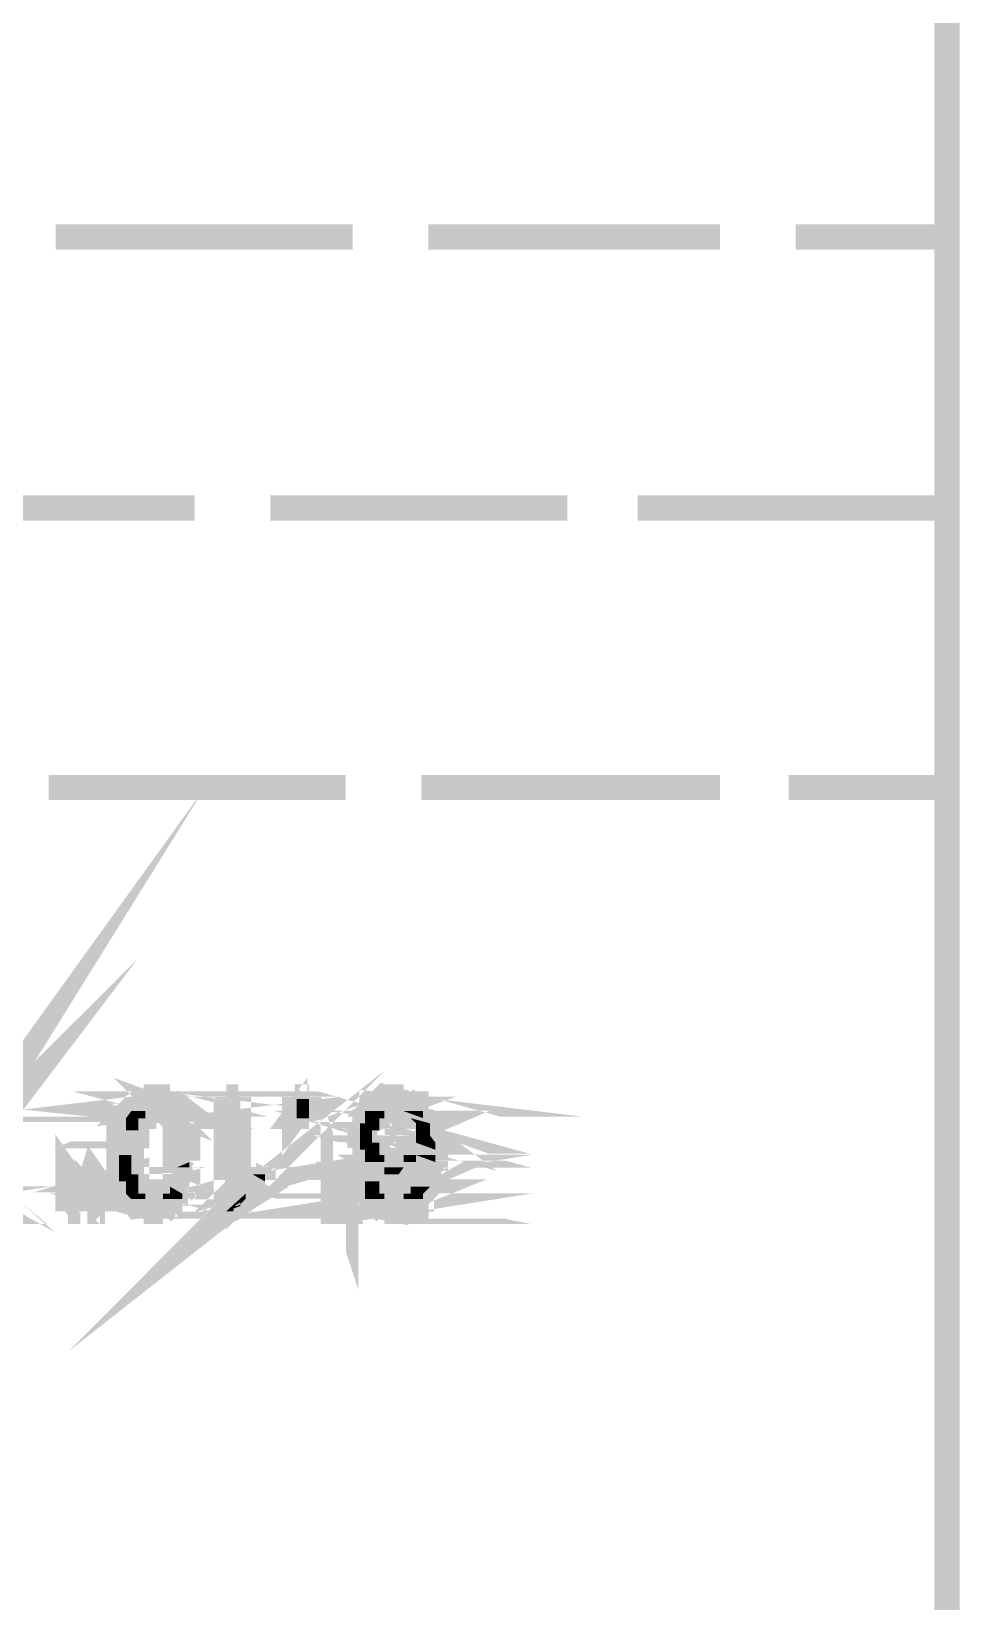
# Model space of a CAD drawing. Header units: inches. Extents: x -524 to 1067, y -71 to 1110.
# Drawn here: x 919.3 to 953.3, y 299.6 to 357.1 of the extents above; entities that cross this region are included whole.
import ezdxf

# ---------------------------------------------------------------- set-up
doc = ezdxf.new("R2010")
doc.units = ezdxf.units.IN
doc.header["$MEASUREMENT"] = 0
doc.layers.add('H', color=7, linetype='Continuous')
doc.layers.add('P', color=7, linetype='Continuous')

msp = doc.modelspace()

# ---------------------------------------------------------------- hatches: boundary and pattern name
at = {"layer": 'H', "linetype": 'Continuous'}
for points in [[(923.262, 317.846), (923.521, 318.035), (924.423, 318.035), (924.423, 317.846), (923.262, 317.846)], [(926.996, 314.82), (926.482, 313.918), (926.482, 318.035), (926.996, 318.035), (926.996, 314.82)], [(929.058, 317.327), (929.058, 318.035), (929.507, 318.035), (929.507, 317.327), (929.058, 317.327)], [(932.084, 317.846), (932.274, 318.035), (932.982, 318.035), (933.241, 317.846), (932.084, 317.846)], [(922.813, 317.327), (923.003, 317.586), (923.521, 317.586), (923.521, 317.327), (923.262, 317.327), (922.813, 317.137), (922.813, 317.327)], [(923.003, 317.586), (924.678, 317.846), (924.872, 317.586), (923.003, 317.586)], [(923.003, 317.586), (923.262, 317.846), (924.678, 317.846), (923.003, 317.586)], [(925.131, 317.137), (924.423, 317.327), (924.164, 317.586), (924.872, 317.586), (924.872, 317.327), (925.131, 317.137)], [(931.566, 317.327), (932.274, 317.586), (932.274, 317.327), (931.566, 317.327)], [(931.566, 317.327), (931.566, 317.586), (932.274, 317.586), (931.566, 317.327)], [(931.825, 317.586), (931.825, 317.846), (933.434, 317.846), (933.434, 317.586), (931.825, 317.586)], [(933.949, 317.137), (933.241, 317.327), (932.982, 317.586), (933.694, 317.327), (933.949, 317.327), (933.949, 317.137)], [(933.694, 317.327), (932.982, 317.586), (933.694, 317.586), (933.694, 317.327)], [(922.554, 315.977), (922.554, 316.878), (923.262, 316.878), (923.262, 316.685), (923.003, 316.685), (923.003, 315.977), (922.554, 315.977)], [(922.813, 317.137), (923.262, 317.327), (923.262, 317.137), (922.813, 317.137)], [(922.813, 316.878), (922.813, 317.137), (923.262, 317.137), (923.262, 316.878), (922.813, 316.878)], [(924.678, 315.528), (924.678, 317.137), (924.423, 317.137), (924.423, 317.327), (925.131, 317.137), (925.131, 315.718), (924.678, 315.528)], [(931.825, 316.685), (931.376, 316.878), (931.376, 317.137), (932.084, 317.137), (932.084, 316.878), (931.825, 316.878), (931.825, 316.685)], [(931.376, 316.685), (931.376, 316.878), (931.825, 316.685), (931.376, 316.685)], [(931.566, 317.137), (931.566, 317.327), (932.084, 317.327), (932.084, 317.137), (931.566, 317.137)], [(933.434, 317.137), (933.241, 317.327), (933.949, 317.137), (933.434, 317.137)], [(933.949, 316.685), (933.434, 316.878), (933.949, 317.137), (933.949, 316.685)], [(933.434, 316.878), (933.434, 317.137), (933.949, 317.137), (933.434, 316.878)], [(934.143, 316.17), (933.434, 316.429), (933.434, 316.878), (933.949, 316.685), (934.143, 316.429), (934.143, 316.17)], [(931.376, 316.17), (931.376, 316.685), (931.825, 316.685), (931.825, 316.429), (932.084, 316.429), (932.084, 315.977), (931.566, 315.977), (931.566, 316.17), (931.376, 316.17)], [(933.241, 315.977), (933.241, 316.17), (933.434, 316.17), (933.434, 316.429), (934.143, 316.17), (934.143, 315.977), (933.241, 315.977)], [(923.003, 315.528), (922.554, 315.718), (922.554, 315.977), (923.003, 315.718), (923.003, 315.528)], [(923.003, 315.718), (922.554, 315.977), (923.003, 315.977), (923.003, 315.718)], [(922.554, 315.528), (922.554, 315.718), (923.003, 315.528), (922.554, 315.528)], [(924.678, 315.528), (925.131, 315.718), (925.131, 315.528), (924.678, 315.528)], [(931.566, 315.718), (931.566, 315.977), (932.274, 315.977), (932.274, 315.718), (931.566, 315.718)], [(931.825, 315.528), (931.825, 315.718), (933.434, 315.718), (933.241, 315.528), (931.825, 315.528)], [(932.982, 315.718), (932.982, 315.977), (933.434, 315.718), (932.982, 315.718)], [(933.434, 315.718), (932.982, 315.977), (933.434, 315.977), (933.434, 315.718)], [(933.434, 314.82), (933.434, 315.977), (934.143, 315.718), (933.949, 315.528), (933.949, 314.82), (933.434, 314.82)], [(934.143, 315.718), (933.434, 315.977), (934.143, 315.977), (934.143, 315.718)], [(920.686, 313.918), (920.686, 315.269), (920.945, 315.269), (921.204, 314.561), (921.204, 313.918), (920.686, 313.918)], [(921.394, 313.918), (921.394, 314.561), (921.653, 315.269), (921.846, 315.269), (922.105, 314.561), (922.105, 313.918), (921.394, 313.918)], [(922.554, 315.01), (922.554, 315.528), (923.003, 315.528), (923.003, 315.269), (923.262, 315.269), (923.262, 314.82), (922.813, 314.82), (922.813, 315.01), (922.554, 315.01)], [(924.872, 314.561), (924.423, 314.82), (924.678, 314.82), (924.678, 315.528), (925.131, 315.528), (925.131, 314.82), (924.872, 314.561)], [(926.996, 314.82), (927.19, 315.01), (927.449, 315.01), (927.449, 315.269), (927.898, 315.01), (926.996, 314.82)], [(927.898, 315.01), (927.449, 315.269), (927.639, 315.269), (927.898, 315.01)], [(927.898, 315.01), (927.639, 315.269), (927.898, 315.269), (927.898, 315.01)], [(930.474, 313.918), (930.474, 315.269), (930.923, 315.269), (930.923, 313.918), (930.474, 313.918)], [(932.274, 315.269), (932.274, 315.528), (932.982, 315.528), (932.792, 315.269), (932.274, 315.269)], [(922.813, 314.561), (922.813, 314.82), (923.262, 314.82), (923.262, 314.561), (922.813, 314.561)], [(923.003, 314.367), (922.813, 314.561), (923.521, 314.561), (923.521, 314.367), (923.003, 314.367)], [(924.164, 314.367), (924.164, 314.561), (924.423, 314.561), (924.423, 314.82), (924.872, 314.561), (924.872, 314.367), (924.164, 314.367)], [(927.449, 314.561), (926.482, 313.918), (926.996, 314.82), (927.449, 314.82), (927.449, 314.561)], [(926.482, 313.918), (927.19, 314.561), (927.19, 314.367), (926.482, 313.918)], [(926.482, 313.918), (927.19, 314.561), (927.449, 314.561), (926.482, 313.918)], [(926.996, 314.82), (927.898, 315.01), (927.898, 314.82), (926.996, 314.82)], [(931.566, 314.561), (931.566, 315.01), (932.084, 314.82), (932.084, 314.561), (931.566, 314.561)], [(932.084, 314.82), (931.566, 315.01), (932.084, 315.01), (932.084, 314.82)], [(931.566, 314.367), (932.274, 314.561), (932.274, 314.367), (931.566, 314.367)], [(931.566, 314.367), (931.566, 314.561), (932.274, 314.561), (931.566, 314.367)], [(932.982, 314.367), (932.982, 314.561), (933.694, 314.561), (933.694, 314.367), (932.982, 314.367)], [(933.241, 314.561), (933.241, 314.82), (933.694, 314.561), (933.241, 314.561)], [(933.694, 314.561), (933.241, 314.82), (933.949, 314.82), (933.694, 314.561)], [(923.262, 314.112), (923.003, 314.367), (924.678, 314.367), (923.262, 314.112)], [(923.521, 313.918), (923.521, 314.112), (923.262, 314.112), (924.678, 314.367), (924.678, 314.112), (924.423, 314.112), (924.164, 313.918), (923.521, 313.918)], [(926.482, 313.918), (926.996, 314.174), (926.996, 314.367), (927.19, 314.367), (926.996, 314.174), (926.996, 314.112), (926.482, 313.918)], [(926.482, 313.918), (926.741, 314.112), (926.741, 313.918), (926.482, 313.918)], [(926.482, 313.918), (926.741, 314.112), (926.996, 314.112), (926.482, 313.918)], [(931.825, 314.112), (931.825, 314.367), (933.434, 314.367), (933.434, 314.112), (933.241, 314.112), (932.982, 313.918), (932.274, 313.918), (932.084, 314.112), (931.825, 314.112)]]:
    msp.add_hatch(color=256, dxfattribs=at).paths.add_polyline_path(points)

# ---------------------------------------------------------------- linework, layer by layer
at = {"layer": 'P', "const_width": 0.927}
for points in [[(952.877, 604.073), (952.877, -14.739)], [(920.237, 349.585), (931.117, 349.585)], [(933.883, 349.585), (944.57, 349.585)], [(947.34, 349.585), (952.877, 349.585)], [(913.992, 339.668), (925.321, 339.668)], [(928.091, 339.668), (938.971, 339.668)], [(941.544, 339.668), (952.877, 339.668)], [(916.952, 316.236), (918.112, 318.101), (916.952, 316.491)], [(919.978, 329.434), (930.858, 329.434)], [(933.628, 329.434), (944.57, 329.434)], [(947.081, 329.434), (952.877, 329.434)], [(917.211, 315.977), (918.821, 318.101), (916.952, 316.236), (917.211, 315.977)], [(927.19, 314.626), (926.482, 313.918), (927.383, 314.626), (927.19, 314.626)], [(923.456, 318.101), (924.423, 317.846), (923.197, 317.846)], [(923.197, 317.846), (923.456, 318.101)], [(924.164, 318.101), (923.456, 318.101), (923.711, 318.101)], [(924.164, 318.101), (923.456, 318.101)], [(923.456, 318.101), (924.423, 318.101)], [(923.456, 318.101), (924.423, 318.101)], [(924.423, 318.101), (923.456, 318.101), (923.456, 318.101), (924.423, 318.101)], [(923.456, 318.101), (924.423, 317.846), (924.423, 318.101)], [(923.905, 318.101), (923.905, 318.101), (923.905, 318.101), (923.711, 318.101)], [(923.711, 318.101), (923.905, 318.101)], [(923.711, 318.101), (924.164, 318.101)], [(924.164, 318.101), (923.711, 318.101), (923.711, 318.101), (924.164, 318.101)], [(923.711, 318.101), (924.164, 318.101)], [(923.711, 318.101), (924.164, 318.101)], [(923.905, 318.101), (924.164, 318.101), (923.905, 318.101)], [(924.164, 318.101), (924.164, 318.101)], [(924.423, 318.101), (924.164, 318.101)], [(926.93, 318.101), (926.482, 318.101)], [(926.482, 318.101), (926.93, 314.82)], [(926.482, 318.101), (926.93, 314.82), (926.482, 313.918)], [(926.482, 313.918), (926.482, 318.101)], [(926.93, 314.82), (926.93, 318.101)], [(929.507, 318.101), (928.993, 317.393), (929.507, 317.393)], [(929.507, 318.101), (928.993, 317.393), (928.993, 318.101)], [(928.993, 318.101), (929.507, 318.101)], [(929.507, 318.101), (929.507, 317.393), (929.507, 318.101), (929.507, 318.101), (929.507, 317.393)], [(932.274, 318.101), (933.175, 317.846), (932.018, 317.846), (932.274, 318.101)], [(932.982, 318.101), (932.274, 318.101)], [(932.274, 318.101), (932.533, 318.101)], [(932.982, 318.101), (932.274, 318.101)], [(932.274, 318.101), (932.982, 318.101)], [(932.274, 318.101), (932.982, 318.101)], [(932.982, 318.101), (932.274, 318.101), (932.274, 318.101), (932.982, 318.101)], [(932.274, 318.101), (933.175, 317.846)], [(932.726, 318.101), (932.726, 318.101), (932.726, 318.101), (932.533, 318.101)], [(932.533, 318.101), (932.726, 318.101)], [(932.533, 318.101), (932.982, 318.101), (932.533, 318.101), (932.533, 318.101), (932.982, 318.101), (932.533, 318.101)], [(932.982, 318.101), (932.982, 318.101), (932.533, 318.101)], [(932.726, 318.101), (932.982, 318.101), (932.726, 318.101)], [(932.982, 318.101), (932.982, 318.101)], [(933.175, 317.846), (932.982, 318.101)], [(914.441, 317.652), (912.576, 317.846), (914.185, 317.846)], [(918.627, 313.918), (916.503, 315.783), (916.952, 315.528)], [(924.613, 317.846), (924.872, 317.652), (923.003, 317.652), (924.613, 317.846)], [(924.613, 317.846), (923.003, 317.652), (923.197, 317.846)], [(924.164, 317.652), (924.872, 317.393), (924.423, 317.393), (924.164, 317.652)], [(922.748, 317.137), (923.197, 317.393), (923.197, 317.137)], [(923.456, 317.652), (922.748, 317.393)], [(922.748, 317.393), (923.003, 317.652)], [(923.456, 317.652), (922.748, 317.393)], [(922.748, 317.393), (923.456, 317.393), (923.456, 317.652)], [(923.711, 317.652), (923.003, 317.652)], [(923.003, 317.652), (923.711, 317.652)], [(923.456, 317.652), (923.003, 317.652), (923.456, 317.652), (923.456, 317.652), (923.003, 317.652)], [(924.872, 317.652), (923.905, 317.652), (923.003, 317.652), (924.872, 317.652)], [(923.905, 317.652), (923.003, 317.652)], [(923.003, 317.652), (923.711, 317.652)], [(923.003, 317.652), (923.711, 317.652)], [(923.711, 317.652), (923.003, 317.652), (923.003, 317.652), (923.711, 317.652)], [(923.003, 317.652), (923.711, 317.652)], [(924.872, 317.652), (923.003, 317.652), (923.003, 317.652), (924.872, 317.652)], [(923.197, 317.846), (924.613, 317.846)], [(924.613, 317.846), (923.197, 317.846)], [(923.197, 317.846), (924.613, 317.846)], [(923.197, 317.846), (924.613, 317.846)], [(924.613, 317.846), (923.197, 317.846)], [(923.197, 317.846), (924.613, 317.846)], [(924.613, 317.846), (924.613, 317.846), (923.197, 317.846)], [(924.423, 317.846), (923.197, 317.846), (924.423, 317.846), (924.423, 317.846), (923.197, 317.846), (924.423, 317.846)], [(923.197, 317.846), (923.197, 317.846), (924.423, 317.846)], [(923.197, 317.846), (924.613, 317.846)], [(923.711, 317.652), (923.905, 317.652)], [(923.711, 317.652), (923.711, 317.652)], [(923.905, 317.652), (924.872, 317.652), (923.905, 317.652)], [(924.872, 317.652), (923.905, 317.652), (923.905, 317.652), (924.872, 317.652), (923.905, 317.652), (924.872, 317.652), (923.905, 317.652)], [(924.872, 317.652), (924.872, 317.652), (923.905, 317.652), (924.872, 317.652), (923.905, 317.652)], [(924.164, 317.652), (924.872, 317.652), (924.164, 317.652), (924.164, 317.652), (924.872, 317.652)], [(924.164, 317.652), (924.872, 317.393)], [(924.613, 317.846), (924.423, 317.846)], [(933.434, 317.652), (931.825, 317.846), (933.434, 317.846), (933.434, 317.652)], [(924.872, 317.393), (924.872, 317.652)], [(931.566, 317.652), (932.274, 317.652), (931.566, 317.393)], [(930.858, 313.918), (930.409, 315.269), (930.409, 313.918), (930.858, 313.918)], [(932.274, 317.652), (931.566, 317.393), (932.274, 317.652), (931.566, 317.393)], [(931.566, 317.393), (932.274, 317.393), (932.274, 317.652)], [(932.533, 317.652), (931.566, 317.652), (932.533, 317.652), (931.566, 317.652)], [(931.566, 317.652), (932.274, 317.652), (932.533, 317.652)], [(931.566, 317.393), (931.566, 317.652)], [(932.533, 317.652), (931.566, 317.652)], [(931.566, 317.652), (932.726, 317.652)], [(931.566, 317.652), (932.726, 317.652)], [(932.726, 317.652), (931.825, 317.652), (931.566, 317.652)], [(933.434, 317.652), (931.825, 317.846), (931.825, 317.652)], [(931.825, 317.846), (933.434, 317.846), (931.825, 317.846), (931.825, 317.846), (933.434, 317.846), (931.825, 317.846)], [(933.434, 317.846), (933.434, 317.846), (931.825, 317.846)], [(932.018, 317.846), (931.825, 317.846)], [(932.726, 317.652), (933.628, 317.652), (931.825, 317.652), (932.726, 317.652)], [(933.628, 317.652), (931.825, 317.652)], [(931.825, 317.652), (933.434, 317.652)], [(931.825, 317.652), (933.434, 317.652)], [(933.434, 317.846), (932.018, 317.846)], [(933.434, 317.846), (932.018, 317.846)], [(932.018, 317.846), (932.018, 317.846), (933.434, 317.846)], [(933.175, 317.846), (932.018, 317.846), (933.175, 317.846), (933.175, 317.846), (932.018, 317.846), (933.175, 317.846)], [(932.018, 317.846), (932.018, 317.846), (933.175, 317.846)], [(932.018, 317.846), (933.434, 317.846), (933.175, 317.846)], [(932.726, 317.652), (932.533, 317.652)], [(932.726, 317.652), (933.628, 317.652), (932.726, 317.652), (933.628, 317.652), (932.982, 317.652), (932.726, 317.652)], [(932.982, 317.652), (933.628, 317.393), (932.982, 317.652), (933.628, 317.393)], [(933.175, 317.393), (932.982, 317.652)], [(933.628, 317.652), (932.982, 317.652)], [(932.982, 317.652), (933.628, 317.652)], [(932.982, 317.652), (933.628, 317.652)], [(933.628, 317.652), (932.982, 317.652), (932.982, 317.652), (933.628, 317.652)], [(932.982, 317.652), (933.628, 317.652)], [(932.982, 317.652), (933.628, 317.652)], [(933.628, 317.652), (932.982, 317.652), (932.982, 317.652), (933.628, 317.652)], [(932.982, 317.652), (933.628, 317.393)], [(933.434, 317.652), (933.628, 317.652)], [(933.628, 317.652), (933.628, 317.652)], [(933.628, 317.652), (933.628, 317.652)], [(933.628, 317.393), (933.628, 317.652)], [(923.197, 316.944), (922.554, 316.685), (923.197, 316.685), (923.197, 316.944)], [(922.554, 316.944), (923.197, 316.944), (922.554, 316.685), (922.554, 316.944)], [(922.748, 317.137), (923.197, 317.393)], [(923.197, 317.393), (922.748, 317.137)], [(922.748, 317.393), (923.456, 317.393)], [(923.456, 317.393), (922.748, 317.393)], [(922.748, 317.393), (922.748, 317.393)], [(923.456, 317.393), (922.748, 317.393)], [(922.748, 317.393), (923.197, 317.393), (923.456, 317.393)], [(922.748, 317.393), (923.197, 317.393)], [(923.197, 317.393), (922.748, 317.137)], [(922.748, 317.137), (922.748, 317.393)], [(922.748, 316.944), (923.197, 317.137)], [(922.748, 316.944), (923.197, 317.137)], [(923.197, 317.137), (922.748, 317.137), (922.748, 316.944)], [(923.197, 317.137), (922.748, 317.137), (922.748, 317.137), (923.197, 317.137)], [(922.748, 317.137), (923.197, 317.137), (922.748, 317.137), (923.197, 317.137), (923.197, 317.137), (922.748, 317.137), (923.197, 317.137), (922.748, 317.137), (923.197, 317.137)], [(922.748, 316.944), (923.197, 316.944), (922.748, 316.944)], [(922.748, 316.944), (923.197, 316.944), (922.748, 316.944), (923.197, 316.944), (923.197, 316.944), (922.748, 316.944), (923.197, 316.944), (922.748, 316.944), (923.197, 316.944)], [(923.197, 317.393), (923.197, 317.393)], [(923.197, 317.137), (923.197, 316.944)], [(924.423, 317.393), (925.065, 317.137), (924.423, 317.393)], [(924.872, 317.393), (924.423, 317.393)], [(924.423, 317.393), (924.872, 317.393), (924.872, 317.393), (924.423, 317.393)], [(924.872, 317.393), (924.423, 317.393)], [(924.423, 317.393), (924.423, 317.393)], [(924.872, 317.393), (924.423, 317.393)], [(924.423, 317.393), (924.872, 317.393), (924.872, 317.393), (924.423, 317.393)], [(924.872, 317.393), (924.423, 317.393)], [(924.423, 317.393), (924.423, 317.393)], [(924.872, 317.393), (924.423, 317.393)], [(924.423, 317.393), (925.065, 317.137)], [(924.423, 317.393), (925.065, 317.137), (924.423, 317.393), (924.423, 317.393)], [(924.423, 317.137), (925.065, 317.137)], [(925.065, 317.137), (924.613, 317.137), (924.423, 317.137)], [(925.065, 317.137), (924.613, 317.137), (925.065, 317.137), (925.065, 317.137), (924.613, 317.137), (925.065, 317.137)], [(924.613, 317.137), (924.613, 317.137), (925.065, 317.137), (924.613, 317.137)], [(925.065, 317.137), (925.065, 317.137), (924.613, 317.137)], [(925.065, 317.137), (924.613, 316.944)], [(924.613, 316.944), (924.613, 317.137)], [(925.065, 317.137), (924.613, 316.944)], [(924.613, 316.944), (925.065, 316.944), (925.065, 317.137)], [(924.613, 316.944), (925.065, 316.944), (924.613, 316.944), (924.613, 316.944), (925.065, 316.944), (924.613, 316.944)], [(925.065, 316.944), (925.065, 316.944), (924.613, 316.944), (925.065, 316.944)], [(924.613, 316.944), (924.613, 316.944), (925.065, 316.944)], [(924.613, 316.944), (925.065, 316.685)], [(924.613, 316.944), (925.065, 316.685)], [(925.065, 316.685), (924.613, 316.685), (924.613, 316.944)], [(925.065, 317.137), (924.872, 317.393)], [(925.065, 316.685), (925.065, 316.944)], [(932.018, 317.137), (931.376, 317.137), (932.018, 316.944)], [(932.018, 317.137), (931.376, 317.137)], [(931.376, 317.137), (932.018, 317.137)], [(931.376, 317.137), (932.018, 316.944)], [(932.018, 316.944), (931.376, 316.944), (931.376, 317.137)], [(932.018, 317.137), (931.376, 317.137)], [(931.376, 317.137), (931.566, 317.137)], [(931.376, 316.685), (931.376, 316.944)], [(931.376, 316.944), (931.825, 316.685)], [(932.018, 316.944), (931.376, 316.944), (931.825, 316.944), (932.018, 316.944)], [(931.376, 316.944), (931.825, 316.944), (931.376, 316.944), (931.376, 316.944), (931.825, 316.944)], [(931.376, 316.944), (931.825, 316.685)], [(931.566, 317.393), (932.018, 317.393), (931.566, 317.393), (932.018, 317.393)], [(932.018, 317.393), (931.566, 317.137)], [(931.566, 317.137), (931.566, 317.393)], [(932.018, 317.393), (931.566, 317.137)], [(931.566, 317.137), (932.018, 317.137), (932.018, 317.393)], [(931.566, 317.393), (932.274, 317.393)], [(932.274, 317.393), (931.566, 317.393)], [(931.566, 317.393), (931.566, 317.393)], [(932.274, 317.393), (931.566, 317.393)], [(931.566, 317.393), (932.018, 317.393)], [(931.566, 317.393), (932.018, 317.393), (932.018, 317.393), (931.566, 317.393)], [(931.566, 317.137), (932.018, 317.137)], [(931.825, 316.685), (931.825, 316.944)], [(932.018, 317.393), (932.274, 317.393)], [(932.018, 316.944), (932.018, 317.137)], [(933.434, 317.137), (933.883, 317.137), (933.434, 316.944)], [(933.434, 316.685), (934.143, 316.491), (933.883, 316.685)], [(933.175, 317.393), (933.434, 317.137), (933.883, 317.137)], [(933.883, 317.137), (933.175, 317.393)], [(933.628, 317.393), (933.175, 317.393)], [(933.628, 317.393), (933.175, 317.393)], [(933.175, 317.393), (933.883, 317.393)], [(933.175, 317.393), (933.883, 317.393)], [(933.883, 317.393), (933.175, 317.393), (933.175, 317.393), (933.883, 317.393)], [(933.175, 317.393), (933.883, 317.393)], [(933.175, 317.393), (933.883, 317.393)], [(933.883, 317.393), (933.175, 317.393), (933.175, 317.393), (933.883, 317.393)], [(933.175, 317.393), (933.883, 317.137), (933.883, 317.393)], [(933.883, 317.137), (933.434, 316.944), (933.883, 317.137)], [(933.434, 317.137), (933.883, 317.137)], [(933.883, 317.137), (933.434, 317.137)], [(933.434, 316.944), (933.434, 317.137)], [(933.434, 317.137), (933.883, 317.137)], [(933.883, 317.137), (933.883, 317.137), (933.434, 317.137)], [(933.434, 316.944), (933.883, 316.685), (933.434, 316.944)], [(933.883, 316.944), (933.434, 316.944)], [(933.434, 316.944), (933.883, 316.944)], [(933.434, 316.944), (933.883, 316.944)], [(933.883, 316.944), (933.434, 316.944), (933.434, 316.944), (933.883, 316.944)], [(933.434, 316.944), (933.883, 316.685)], [(933.883, 317.393), (933.628, 317.393)], [(933.883, 317.393), (933.883, 317.393)], [(933.883, 316.944), (933.883, 316.944)], [(933.883, 316.685), (933.883, 316.944)], [(922.554, 316.685), (923.197, 316.685)], [(923.197, 316.685), (922.554, 316.685)], [(922.554, 316.685), (922.554, 316.685)], [(923.197, 316.685), (922.554, 316.685)], [(922.554, 316.685), (923.003, 316.685)], [(922.554, 316.685), (923.003, 316.685)], [(923.003, 316.685), (922.554, 316.491)], [(922.554, 316.491), (922.554, 316.685)], [(923.003, 316.685), (922.554, 316.491)], [(922.554, 316.491), (923.003, 316.491), (923.003, 316.685)], [(922.554, 316.491), (923.003, 316.491), (922.554, 316.491), (922.554, 316.491), (923.003, 316.491)], [(922.554, 316.491), (923.003, 316.236)], [(922.554, 316.491), (923.003, 316.236)], [(923.003, 316.236), (922.554, 316.236), (922.554, 316.491)], [(923.003, 316.685), (923.197, 316.685)], [(923.003, 316.236), (923.003, 316.491)], [(925.065, 316.685), (924.613, 316.685), (925.065, 316.685), (925.065, 316.685), (924.613, 316.685), (925.065, 316.685)], [(924.613, 316.685), (924.613, 316.685), (925.065, 316.685)], [(924.613, 316.685), (925.065, 316.491)], [(924.613, 316.685), (925.065, 316.491)], [(925.065, 316.491), (924.613, 316.491), (924.613, 316.685)], [(925.065, 316.491), (924.613, 316.491), (925.065, 316.491), (925.065, 316.491), (924.613, 316.491)], [(925.065, 316.491), (924.613, 316.236)], [(924.613, 316.236), (924.613, 316.491)], [(925.065, 316.491), (924.613, 316.236)], [(924.613, 316.236), (925.065, 316.236), (925.065, 316.491)], [(925.065, 316.491), (925.065, 316.685)], [(930.858, 315.269), (930.858, 313.918), (930.409, 315.269), (930.858, 315.269)], [(933.434, 316.685), (934.143, 316.491), (933.434, 316.491)], [(934.143, 316.491), (933.434, 316.491), (934.143, 316.236)], [(931.376, 316.685), (931.825, 316.685)], [(931.825, 316.685), (931.376, 316.685)], [(931.376, 316.685), (931.825, 316.685)], [(931.825, 316.685), (931.376, 316.491)], [(931.376, 316.491), (931.376, 316.685)], [(931.825, 316.685), (931.376, 316.491)], [(931.376, 316.491), (931.825, 316.491), (931.825, 316.685)], [(931.376, 316.685), (931.825, 316.685)], [(931.825, 316.685), (931.376, 316.685)], [(931.376, 316.685), (931.825, 316.685), (931.825, 316.685)], [(931.825, 316.685), (931.376, 316.685), (931.825, 316.685)], [(931.376, 316.685), (931.825, 316.685)], [(931.825, 316.685), (931.376, 316.685)], [(931.376, 316.491), (931.825, 316.491), (931.376, 316.491), (931.376, 316.491), (931.825, 316.491)], [(931.376, 316.491), (932.018, 316.491), (931.825, 316.491)], [(931.376, 316.491), (932.018, 316.491)], [(932.018, 316.491), (931.376, 316.236)], [(931.376, 316.236), (931.376, 316.491)], [(932.018, 316.491), (931.376, 316.236)], [(931.376, 316.236), (932.018, 316.236), (932.018, 316.491)], [(933.434, 316.685), (933.883, 316.685), (933.434, 316.685), (933.434, 316.685), (933.883, 316.685), (933.434, 316.685)], [(933.883, 316.685), (933.883, 316.685), (933.434, 316.685), (933.883, 316.685)], [(933.434, 316.685), (933.434, 316.685), (933.883, 316.685)], [(933.434, 316.491), (933.434, 316.685)], [(933.434, 316.491), (934.143, 316.236), (933.434, 316.491)], [(934.143, 316.491), (933.434, 316.491)], [(933.434, 316.491), (934.143, 316.491), (934.143, 316.491), (933.434, 316.491)], [(934.143, 316.491), (933.434, 316.491)], [(933.434, 316.491), (933.434, 316.491)], [(934.143, 316.236), (934.143, 316.491)], [(921.138, 314.626), (920.686, 315.269), (920.686, 314.626)], [(922.04, 314.626), (921.587, 315.269), (921.394, 314.626)], [(923.003, 316.236), (922.554, 316.236), (923.003, 316.236), (923.003, 316.236), (922.554, 316.236), (923.003, 316.236)], [(922.554, 316.236), (922.554, 316.236), (923.003, 316.236)], [(922.554, 316.236), (923.003, 315.977)], [(922.554, 316.236), (923.003, 315.977)], [(923.003, 315.977), (922.554, 315.977), (922.554, 316.236)], [(922.554, 315.977), (923.003, 315.783), (922.554, 315.977), (923.003, 315.783)], [(923.003, 315.783), (922.554, 315.783), (922.554, 315.977)], [(923.003, 315.977), (922.554, 315.977), (923.003, 315.977), (922.554, 315.977)], [(922.554, 315.977), (923.003, 315.783)], [(922.554, 315.783), (923.003, 315.528), (922.554, 315.783)], [(923.003, 315.783), (922.554, 315.783), (923.003, 315.783), (923.003, 315.783), (922.554, 315.783), (923.003, 315.783)], [(922.554, 315.783), (922.554, 315.783), (923.003, 315.783)], [(922.554, 315.783), (923.003, 315.528)], [(923.003, 315.977), (923.003, 316.236)], [(923.003, 315.783), (923.003, 315.977)], [(923.003, 315.528), (923.003, 315.783)], [(924.613, 316.236), (925.065, 316.236), (924.613, 316.236), (924.613, 316.236), (925.065, 316.236)], [(924.613, 316.236), (925.065, 315.977)], [(924.613, 316.236), (925.065, 315.977)], [(925.065, 315.977), (924.613, 315.977), (924.613, 316.236)], [(925.065, 315.977), (924.613, 315.977), (925.065, 315.977), (925.065, 315.977), (924.613, 315.977), (925.065, 315.977)], [(924.613, 315.977), (924.613, 315.977), (925.065, 315.977)], [(924.613, 315.977), (925.065, 315.783)], [(924.613, 315.977), (925.065, 315.783)], [(925.065, 315.783), (924.613, 315.783), (924.613, 315.977)], [(925.065, 315.783), (924.613, 315.528), (925.065, 315.783)], [(925.065, 315.783), (924.613, 315.783), (925.065, 315.783), (925.065, 315.783), (924.613, 315.783)], [(925.065, 315.783), (924.613, 315.528)], [(924.613, 315.528), (924.613, 315.783)], [(925.065, 315.977), (925.065, 316.236)], [(925.065, 315.783), (925.065, 315.977)], [(933.434, 315.783), (931.825, 315.528), (933.175, 315.528), (933.434, 315.783)], [(934.143, 316.236), (933.175, 316.236), (934.143, 315.977), (934.143, 316.236)], [(933.175, 316.236), (934.143, 315.977), (933.175, 315.977), (933.175, 316.236)], [(931.376, 316.236), (932.018, 316.236), (931.566, 316.236), (931.376, 316.236)], [(932.018, 316.236), (931.566, 316.236), (932.018, 316.236), (932.018, 316.236), (931.566, 316.236)], [(932.018, 316.236), (931.566, 315.977)], [(931.566, 315.977), (931.566, 316.236)], [(932.018, 316.236), (931.566, 315.977)], [(931.566, 315.977), (932.018, 315.977), (932.018, 316.236)], [(932.274, 315.977), (931.566, 315.977), (932.274, 315.977), (931.566, 315.977)], [(931.566, 315.977), (932.274, 315.783)], [(931.566, 315.977), (932.274, 315.783)], [(932.274, 315.783), (931.566, 315.783), (931.566, 315.977)], [(932.018, 315.977), (931.566, 315.977), (932.018, 315.977)], [(932.274, 315.977), (931.566, 315.977), (931.566, 315.977), (932.274, 315.977)], [(931.566, 315.977), (932.018, 315.977), (931.566, 315.977), (931.566, 315.977), (932.018, 315.977), (931.566, 315.977)], [(932.533, 315.783), (931.566, 315.783)], [(931.566, 315.783), (931.825, 315.783)], [(932.533, 315.783), (931.566, 315.783), (932.533, 315.783), (932.533, 315.783), (931.566, 315.783)], [(932.533, 315.783), (932.274, 315.783), (931.566, 315.783)], [(932.726, 315.783), (931.825, 315.783)], [(931.825, 315.783), (932.533, 315.783), (932.726, 315.783)], [(931.825, 315.783), (932.533, 315.783)], [(932.726, 315.783), (931.825, 315.783), (933.434, 315.783), (932.726, 315.783)], [(931.825, 315.783), (933.434, 315.783), (931.825, 315.783), (931.825, 315.783), (933.434, 315.783), (931.825, 315.783)], [(933.434, 315.783), (933.434, 315.783), (931.825, 315.783)], [(933.434, 315.783), (931.825, 315.528), (931.825, 315.783)], [(932.018, 315.977), (932.018, 315.977)], [(932.274, 315.783), (932.274, 315.977)], [(932.726, 315.783), (933.434, 315.783)], [(933.434, 315.783), (932.726, 315.783)], [(932.726, 315.783), (933.434, 315.783)], [(933.434, 315.783), (933.434, 315.783), (932.726, 315.783)], [(932.726, 315.783), (933.434, 315.783)], [(933.434, 315.783), (932.982, 315.783), (932.726, 315.783)], [(933.434, 315.783), (932.982, 315.783), (932.982, 315.977)], [(932.982, 315.977), (933.434, 315.783)], [(933.175, 315.977), (932.982, 315.977)], [(932.982, 315.977), (933.175, 315.977)], [(933.434, 315.977), (932.982, 315.977)], [(932.982, 315.977), (933.434, 315.783)], [(934.143, 316.236), (933.175, 316.236)], [(933.175, 316.236), (933.434, 316.236)], [(933.175, 315.977), (934.143, 315.977), (933.175, 315.977)], [(934.143, 315.977), (933.175, 315.977), (933.175, 315.977), (934.143, 315.977), (933.175, 315.977), (934.143, 315.977), (933.175, 315.977)], [(934.143, 315.977), (934.143, 315.977), (933.175, 315.977)], [(933.434, 316.236), (934.143, 316.236), (933.434, 316.236), (933.434, 316.236), (934.143, 316.236), (933.434, 316.236)], [(934.143, 316.236), (934.143, 316.236), (933.434, 316.236)], [(933.434, 315.783), (933.434, 315.977)], [(933.434, 315.977), (934.143, 315.783), (933.434, 315.977)], [(933.434, 315.977), (934.143, 315.977), (934.143, 315.783)], [(934.143, 315.783), (933.434, 315.977)], [(933.434, 315.783), (934.143, 315.783), (933.434, 315.783), (933.434, 315.783), (934.143, 315.783), (933.434, 315.783)], [(934.143, 315.783), (934.143, 315.783), (933.434, 315.783)], [(934.143, 315.783), (933.434, 315.528)], [(933.434, 315.528), (933.434, 315.783)], [(934.143, 315.783), (933.434, 315.528)], [(933.883, 315.528), (934.143, 315.783)], [(923.197, 315.269), (922.554, 315.075), (923.197, 315.075), (923.197, 315.269)], [(921.138, 314.626), (920.686, 315.269)], [(920.686, 315.269), (920.945, 315.269)], [(920.945, 315.269), (921.138, 314.626)], [(922.04, 313.918), (921.394, 314.626), (921.394, 313.918)], [(922.04, 314.626), (921.587, 315.269)], [(921.587, 315.269), (921.846, 315.269)], [(921.846, 315.269), (922.04, 314.626)], [(922.554, 315.528), (923.003, 315.528), (922.554, 315.528), (923.003, 315.528)], [(923.003, 315.528), (922.554, 315.269)], [(922.554, 315.269), (922.554, 315.528)], [(923.003, 315.528), (922.554, 315.269)], [(922.554, 315.269), (923.003, 315.269), (923.003, 315.528)], [(922.554, 315.528), (923.003, 315.528), (923.003, 315.528), (922.554, 315.528)], [(922.554, 315.269), (923.003, 315.269), (922.554, 315.269), (922.554, 315.269), (923.003, 315.269)], [(922.554, 315.269), (923.197, 315.269)], [(922.554, 315.269), (923.197, 315.269)], [(923.197, 315.269), (922.554, 315.075), (922.554, 315.269)], [(923.197, 315.269), (923.003, 315.269)], [(925.065, 315.528), (924.613, 315.528), (925.065, 315.528), (924.613, 315.528)], [(924.613, 315.528), (925.065, 315.269)], [(924.613, 315.528), (925.065, 315.269)], [(925.065, 315.269), (924.613, 315.269), (924.613, 315.528)], [(925.065, 315.528), (924.613, 315.528), (924.613, 315.528), (925.065, 315.528)], [(925.065, 315.269), (924.613, 315.269), (925.065, 315.269), (925.065, 315.269), (924.613, 315.269), (925.065, 315.269)], [(924.613, 315.269), (924.613, 315.269), (925.065, 315.269)], [(924.613, 315.269), (925.065, 315.075)], [(924.613, 315.269), (925.065, 315.075)], [(925.065, 315.075), (924.613, 315.075), (924.613, 315.269)], [(927.19, 315.075), (927.832, 315.075), (926.93, 314.82), (927.19, 315.075)], [(925.065, 315.269), (925.065, 315.528)], [(925.065, 315.075), (925.065, 315.269)], [(927.383, 315.269), (927.832, 315.075), (927.383, 315.269)], [(927.383, 315.269), (927.832, 315.075), (927.383, 315.269)], [(927.383, 315.269), (927.383, 315.269)], [(927.639, 315.269), (927.832, 315.075), (927.639, 315.269)], [(927.639, 315.269), (927.832, 315.075), (927.639, 315.269), (927.639, 315.269)], [(927.832, 315.269), (927.832, 315.528), (927.832, 315.269)], [(927.832, 315.075), (927.832, 315.528), (927.832, 315.528), (927.832, 315.075)], [(927.832, 315.269), (927.832, 315.075), (927.832, 315.269)], [(930.409, 315.269), (930.409, 313.918)], [(930.409, 313.918), (930.409, 314.626), (930.409, 315.269)], [(930.858, 315.269), (930.858, 314.626), (930.858, 315.269), (930.858, 315.269), (930.858, 314.626)], [(930.858, 315.269), (930.858, 313.918), (930.858, 314.626)], [(932.982, 315.528), (932.274, 315.528), (932.726, 315.269), (932.982, 315.528)], [(931.825, 315.528), (933.175, 315.528)], [(933.175, 315.528), (932.018, 315.528), (931.825, 315.528)], [(933.175, 315.528), (932.018, 315.528)], [(932.018, 315.528), (933.175, 315.528)], [(933.175, 315.528), (932.018, 315.528)], [(932.018, 315.528), (932.982, 315.528), (933.175, 315.528)], [(932.018, 315.528), (932.982, 315.528), (932.018, 315.528), (932.018, 315.528), (932.982, 315.528), (932.018, 315.528)], [(932.982, 315.528), (932.982, 315.528), (932.018, 315.528)], [(932.274, 315.528), (932.018, 315.528)], [(933.175, 315.528), (932.018, 315.528)], [(932.018, 315.528), (933.175, 315.528)], [(933.175, 315.528), (932.018, 315.528)], [(932.018, 315.528), (932.018, 315.528), (933.175, 315.528)], [(933.434, 315.269), (933.883, 315.269), (933.434, 315.075)], [(933.883, 315.528), (933.434, 315.269), (933.883, 315.269)], [(932.982, 315.528), (932.274, 315.528)], [(932.274, 315.528), (932.726, 315.269)], [(932.726, 315.269), (932.274, 315.269), (932.274, 315.528)], [(932.726, 315.269), (932.274, 315.269)], [(932.274, 315.269), (932.726, 315.269)], [(932.274, 315.269), (932.726, 315.269)], [(932.726, 315.269), (932.533, 315.269), (932.274, 315.269)], [(932.726, 315.269), (932.533, 315.269)], [(932.533, 315.269), (932.726, 315.269)], [(932.533, 315.269), (932.533, 315.269), (932.533, 315.269)], [(932.726, 315.269), (932.726, 315.269)], [(933.434, 315.528), (933.883, 315.528)], [(933.434, 315.528), (933.883, 315.528), (933.434, 315.528), (933.434, 315.528), (933.883, 315.528), (933.434, 315.528)], [(933.883, 315.528), (933.883, 315.528), (933.434, 315.528)], [(933.883, 315.528), (933.434, 315.269)], [(933.434, 315.269), (933.434, 315.528)], [(933.434, 315.269), (933.883, 315.269)], [(933.883, 315.269), (933.434, 315.269), (933.434, 315.269), (933.883, 315.269)], [(933.434, 315.269), (933.883, 315.269)], [(933.434, 315.075), (933.434, 315.269)], [(933.883, 315.269), (933.434, 315.075)], [(933.434, 315.075), (933.883, 315.075), (933.883, 315.269)], [(933.883, 315.269), (933.883, 315.528)], [(933.883, 315.269), (933.883, 315.269)], [(917.211, 315.075), (918.627, 313.918), (917.211, 315.075), (918.627, 313.918), (917.919, 313.918)], [(921.138, 313.918), (920.686, 314.626)], [(920.686, 314.626), (920.686, 313.918)], [(921.138, 313.918), (920.686, 314.626)], [(920.686, 314.626), (921.138, 314.626)], [(920.686, 314.626), (921.138, 314.626)], [(922.04, 313.918), (921.394, 314.626), (922.04, 314.626)], [(921.138, 314.626), (921.138, 313.918)], [(921.394, 314.626), (922.04, 314.626)], [(924.872, 314.626), (924.164, 314.626), (924.872, 314.367)], [(922.04, 314.626), (922.04, 313.918)], [(923.003, 314.367), (923.456, 314.626), (922.748, 314.626), (923.003, 314.367)], [(922.554, 315.075), (923.197, 315.075), (922.748, 315.075), (922.554, 315.075)], [(925.065, 314.82), (924.423, 314.82), (924.872, 314.626)], [(924.164, 314.626), (924.872, 314.367), (924.164, 314.367)], [(923.197, 315.075), (922.748, 315.075), (923.197, 315.075), (923.197, 315.075), (922.748, 315.075), (923.197, 315.075)], [(922.748, 315.075), (922.748, 315.075), (923.197, 315.075)], [(922.748, 315.075), (923.197, 314.82)], [(922.748, 315.075), (923.197, 314.82)], [(923.197, 314.82), (922.748, 314.82), (922.748, 315.075)], [(923.197, 314.82), (922.748, 314.82), (923.197, 314.82), (922.748, 314.82)], [(922.748, 314.82), (923.197, 314.626)], [(922.748, 314.82), (923.197, 314.626)], [(923.197, 314.626), (922.748, 314.626), (922.748, 314.82)], [(923.197, 314.82), (922.748, 314.82), (923.197, 314.82), (922.748, 314.82), (922.748, 314.82), (923.197, 314.82)], [(923.456, 314.626), (922.748, 314.626)], [(922.748, 314.626), (923.456, 314.626), (923.456, 314.626), (922.748, 314.626)], [(923.456, 314.626), (922.748, 314.626)], [(922.748, 314.626), (922.748, 314.626)], [(923.456, 314.626), (922.748, 314.626)], [(922.748, 314.626), (923.197, 314.626), (923.456, 314.626)], [(922.748, 314.626), (923.197, 314.626), (923.197, 314.626), (922.748, 314.626)], [(923.003, 314.367), (923.456, 314.626)], [(923.197, 314.82), (923.197, 315.075)], [(923.197, 314.626), (923.197, 314.82)], [(923.456, 314.626), (923.456, 314.367)], [(924.872, 314.626), (924.164, 314.626)], [(924.164, 314.626), (924.423, 314.626)], [(924.164, 314.367), (924.164, 314.626)], [(924.423, 314.82), (924.872, 314.626), (924.423, 314.82)], [(925.065, 314.82), (924.423, 314.82), (924.613, 314.82)], [(925.065, 314.82), (924.423, 314.82)], [(924.423, 314.82), (925.065, 314.82), (925.065, 314.82), (924.423, 314.82)], [(925.065, 314.82), (924.423, 314.82)], [(924.423, 314.82), (924.423, 314.82)], [(924.423, 314.626), (924.872, 314.626), (924.423, 314.626), (924.423, 314.626), (924.872, 314.626), (924.423, 314.626)], [(924.872, 314.626), (924.872, 314.626), (924.423, 314.626)], [(925.065, 315.075), (924.613, 315.075), (925.065, 315.075), (925.065, 315.075), (924.613, 315.075), (925.065, 315.075)], [(924.613, 315.075), (924.613, 315.075), (925.065, 315.075), (924.613, 315.075)], [(925.065, 315.075), (925.065, 315.075), (924.613, 315.075), (925.065, 315.075)], [(924.613, 315.075), (924.613, 315.075), (925.065, 315.075)], [(924.613, 315.075), (925.065, 314.82)], [(924.613, 315.075), (925.065, 314.82)], [(925.065, 314.82), (924.613, 314.82), (924.613, 315.075)], [(925.065, 314.82), (924.613, 314.82), (925.065, 314.82), (925.065, 314.82), (924.613, 314.82)], [(924.872, 314.626), (925.065, 314.82)], [(924.872, 314.367), (924.872, 314.626)], [(925.065, 314.82), (925.065, 315.075)], [(926.93, 314.82), (927.383, 314.626), (926.482, 313.918), (926.93, 314.82)], [(926.482, 313.918), (926.93, 314.367), (926.93, 314.112)], [(926.482, 313.918), (927.19, 314.626)], [(926.482, 313.918), (927.19, 314.626)], [(927.19, 314.626), (926.482, 313.918)], [(926.482, 313.918), (927.383, 314.626)], [(927.383, 314.626), (926.482, 313.918)], [(927.832, 315.075), (926.93, 314.82), (927.832, 315.075)], [(926.93, 314.82), (927.639, 314.82)], [(927.639, 314.82), (926.93, 314.82)], [(926.93, 314.82), (927.639, 314.82), (927.639, 314.82)], [(927.639, 314.82), (926.93, 314.82)], [(927.832, 314.82), (926.93, 314.82)], [(926.93, 314.82), (927.639, 314.82), (927.832, 314.82)], [(927.639, 314.82), (926.93, 314.82)], [(926.93, 314.82), (927.639, 314.82)], [(927.383, 314.82), (926.93, 314.82)], [(926.93, 314.82), (927.383, 314.626)], [(927.383, 315.075), (927.832, 315.075), (927.19, 315.075)], [(927.19, 315.075), (927.383, 315.075)], [(927.832, 315.075), (927.19, 315.075)], [(927.19, 315.075), (927.19, 315.075), (927.832, 315.075), (927.19, 315.075)], [(927.832, 315.075), (927.19, 315.075)], [(927.19, 314.626), (927.19, 314.367)], [(927.19, 314.626), (927.19, 314.626)], [(927.383, 314.626), (927.383, 314.82)], [(927.383, 314.626), (927.383, 314.626)], [(931.566, 314.82), (931.566, 315.075)], [(931.566, 315.075), (932.018, 314.82)], [(932.018, 315.075), (931.566, 315.075)], [(931.566, 315.075), (932.018, 314.82)], [(931.566, 314.626), (932.018, 314.82)], [(931.566, 314.626), (932.018, 314.82)], [(932.018, 314.82), (931.566, 314.82), (931.566, 314.626)], [(932.018, 314.82), (931.566, 314.82)], [(931.566, 314.82), (932.018, 314.82)], [(931.566, 314.82), (932.018, 314.82)], [(932.018, 314.82), (931.566, 314.82), (931.566, 314.82), (932.018, 314.82)], [(932.274, 314.626), (931.566, 314.367), (932.274, 314.626)], [(932.018, 314.626), (931.566, 314.626)], [(931.566, 314.626), (932.018, 314.626)], [(932.018, 314.626), (931.566, 314.626), (932.274, 314.626), (932.018, 314.626)], [(931.566, 314.626), (932.274, 314.626)], [(932.274, 314.626), (931.566, 314.367)], [(931.566, 314.367), (931.566, 314.626)], [(932.018, 314.626), (931.566, 314.626)], [(931.566, 314.626), (932.018, 314.626)], [(932.018, 314.626), (931.566, 314.626), (931.566, 314.626)], [(931.566, 314.626), (932.018, 314.626)], [(932.018, 314.626), (931.566, 314.626)], [(932.982, 314.626), (933.628, 314.626), (932.982, 314.367)], [(932.018, 314.82), (932.018, 315.075)], [(932.018, 314.82), (932.018, 314.626)], [(932.018, 314.82), (932.018, 314.82)], [(932.982, 314.367), (932.982, 314.626)], [(933.628, 314.626), (932.982, 314.367)], [(932.982, 314.367), (933.628, 314.367), (933.628, 314.626)], [(933.175, 314.626), (933.175, 314.82)], [(933.175, 314.82), (933.628, 314.626)], [(933.883, 314.82), (933.175, 314.82), (933.434, 314.82)], [(933.883, 314.82), (933.175, 314.82)], [(933.175, 314.82), (933.628, 314.626)], [(933.175, 314.626), (933.628, 314.626)], [(933.628, 314.626), (933.175, 314.626)], [(933.175, 314.626), (933.628, 314.626)], [(933.628, 314.626), (933.175, 314.626)], [(933.175, 314.626), (933.628, 314.626), (933.628, 314.626)], [(933.628, 314.626), (933.175, 314.626), (933.628, 314.626)], [(933.175, 314.626), (933.628, 314.626)], [(933.628, 314.626), (933.175, 314.626)], [(933.434, 315.075), (933.883, 315.075), (933.434, 315.075), (933.434, 315.075), (933.883, 315.075), (933.434, 315.075)], [(933.883, 315.075), (933.883, 315.075), (933.434, 315.075), (933.883, 315.075)], [(933.434, 315.075), (933.434, 315.075), (933.883, 315.075)], [(933.434, 315.075), (933.883, 314.82)], [(933.434, 315.075), (933.883, 314.82)], [(933.883, 314.82), (933.434, 314.82), (933.434, 315.075)], [(933.883, 314.82), (933.434, 314.82)], [(933.434, 314.82), (933.883, 314.82)], [(933.883, 314.82), (933.434, 314.82)], [(933.434, 314.82), (933.883, 314.82)], [(933.434, 314.82), (933.883, 314.82)], [(933.883, 314.82), (933.434, 314.82), (933.434, 314.82)], [(933.434, 314.82), (933.883, 314.82)], [(933.628, 314.626), (933.883, 314.82)], [(933.883, 314.82), (933.883, 315.075)], [(933.883, 314.82), (933.883, 314.82)], [(912.576, 314.112), (914.185, 314.367), (912.576, 314.367), (912.576, 314.112)], [(924.164, 313.918), (923.456, 314.112), (924.423, 314.112)], [(923.905, 314.367), (924.872, 314.367), (923.003, 314.367), (923.905, 314.367)], [(924.872, 314.367), (923.003, 314.367)], [(923.003, 314.367), (924.613, 314.367), (924.872, 314.367)], [(923.003, 314.367), (924.613, 314.367)], [(924.613, 314.367), (923.197, 314.112), (923.003, 314.367)], [(923.711, 314.367), (923.003, 314.367)], [(923.003, 314.367), (923.711, 314.367)], [(923.711, 314.367), (923.003, 314.367)], [(923.003, 314.367), (923.905, 314.367), (923.711, 314.367)], [(923.003, 314.367), (923.905, 314.367), (923.003, 314.367), (923.003, 314.367), (923.905, 314.367), (923.003, 314.367)], [(923.711, 314.367), (923.003, 314.367)], [(923.003, 314.367), (923.456, 314.367), (923.711, 314.367)], [(923.003, 314.367), (923.456, 314.367), (923.003, 314.367), (923.003, 314.367), (923.456, 314.367)], [(924.613, 314.112), (924.613, 314.367), (923.197, 314.112)], [(923.456, 314.112), (924.423, 314.112), (923.197, 314.112), (923.456, 314.112)], [(924.423, 314.112), (923.197, 314.112)], [(923.197, 314.112), (924.423, 314.112)], [(923.197, 314.112), (924.423, 314.112)], [(924.423, 314.112), (923.197, 314.112), (923.197, 314.112), (924.423, 314.112)], [(923.197, 314.112), (924.613, 314.112), (924.423, 314.112)], [(923.197, 314.112), (924.613, 314.112)], [(924.613, 314.112), (923.197, 314.112)], [(923.197, 314.112), (923.197, 314.112)], [(924.613, 314.112), (923.197, 314.112)], [(923.197, 314.112), (924.613, 314.112), (924.613, 314.112), (923.197, 314.112)], [(924.613, 314.112), (923.197, 314.112)], [(923.197, 314.112), (923.197, 314.112)], [(924.613, 314.112), (923.197, 314.112)], [(923.197, 314.112), (924.613, 314.112), (924.613, 314.112), (923.197, 314.112)], [(924.164, 313.918), (923.456, 314.112), (923.456, 313.918)], [(923.905, 314.367), (924.872, 314.367), (923.905, 314.367), (923.905, 314.367)], [(923.905, 314.367), (923.905, 314.367)], [(924.164, 314.367), (924.872, 314.367)], [(924.872, 314.367), (924.164, 314.367)], [(924.872, 314.367), (924.164, 314.367)], [(924.164, 314.367), (924.872, 314.367), (924.872, 314.367), (924.164, 314.367)], [(924.872, 314.367), (924.164, 314.367)], [(924.164, 314.367), (924.164, 314.367)], [(924.423, 314.112), (924.164, 313.918)], [(924.423, 314.112), (924.423, 314.112)], [(926.482, 313.918), (926.93, 314.367), (927.19, 314.367), (926.482, 313.918)], [(933.434, 314.367), (931.825, 314.112), (933.434, 314.112), (933.434, 314.367)], [(927.19, 314.367), (926.482, 313.918)], [(926.741, 314.112), (926.482, 313.918), (926.741, 314.112)], [(926.741, 314.112), (926.482, 313.918)], [(926.482, 313.918), (926.93, 314.112)], [(926.482, 313.918), (926.93, 314.112)], [(926.93, 314.112), (926.482, 313.918)], [(926.93, 314.112), (926.482, 313.918)], [(926.93, 314.112), (926.741, 314.112)], [(926.93, 314.112), (926.93, 314.112)], [(933.175, 314.112), (932.018, 314.112), (932.982, 313.918), (933.175, 314.112)], [(932.018, 314.112), (932.982, 313.918), (932.274, 313.918)], [(932.274, 314.367), (931.566, 314.367)], [(931.566, 314.367), (932.274, 314.367)], [(932.533, 314.367), (931.566, 314.367), (932.533, 314.367), (932.533, 314.367), (931.566, 314.367)], [(931.825, 314.367), (931.566, 314.367)], [(932.274, 314.367), (931.566, 314.367)], [(931.566, 314.367), (931.566, 314.367), (932.274, 314.367)], [(932.726, 314.367), (933.434, 314.367), (931.825, 314.367), (932.726, 314.367)], [(933.434, 314.367), (931.825, 314.367)], [(931.825, 314.367), (933.434, 314.367)], [(931.825, 314.367), (933.434, 314.367)], [(933.434, 314.367), (931.825, 314.112), (931.825, 314.367)], [(932.533, 314.367), (931.825, 314.367)], [(931.825, 314.367), (932.533, 314.367)], [(932.726, 314.367), (931.825, 314.367), (932.726, 314.367), (932.726, 314.367)], [(932.533, 314.367), (931.825, 314.367)], [(931.825, 314.112), (933.434, 314.112), (931.825, 314.112), (931.825, 314.112), (933.434, 314.112)], [(931.825, 314.112), (933.175, 314.112)], [(931.825, 314.112), (933.175, 314.112)], [(932.018, 314.112), (931.825, 314.112)], [(933.175, 314.112), (932.018, 314.112)], [(933.175, 314.112), (932.018, 314.112)], [(932.018, 314.112), (933.175, 314.112), (933.175, 314.112), (932.018, 314.112)], [(933.175, 314.112), (932.018, 314.112)], [(932.018, 314.112), (932.018, 314.112)], [(933.175, 314.112), (932.018, 314.112)], [(932.018, 314.112), (933.175, 314.112), (933.175, 314.112), (932.018, 314.112)], [(933.175, 314.112), (932.018, 314.112)], [(932.018, 314.112), (932.018, 314.112)], [(932.274, 313.918), (932.018, 314.112)], [(932.726, 314.367), (933.434, 314.367)], [(933.434, 314.367), (932.726, 314.367)], [(932.726, 314.367), (933.434, 314.367)], [(933.434, 314.367), (932.726, 314.367)], [(932.726, 314.367), (932.726, 314.367)], [(933.434, 314.367), (932.726, 314.367)], [(932.726, 314.367), (933.628, 314.367), (933.434, 314.367)], [(932.726, 314.367), (933.628, 314.367), (933.628, 314.367), (932.726, 314.367)], [(932.982, 314.367), (933.628, 314.367), (932.726, 314.367), (932.982, 314.367)], [(933.175, 314.112), (933.434, 314.112)], [(933.434, 314.367), (933.434, 314.367)], [(920.686, 313.918), (921.138, 313.918)], [(921.394, 313.918), (922.04, 313.918)], [(924.164, 313.918), (923.456, 313.918), (923.711, 313.918)], [(924.164, 313.918), (923.456, 313.918), (924.164, 313.918), (924.164, 313.918), (923.456, 313.918)], [(923.905, 313.918), (923.711, 313.918)], [(923.711, 313.918), (923.905, 313.918)], [(923.711, 313.918), (923.711, 313.918), (923.711, 313.918)], [(923.711, 313.918), (924.164, 313.918)], [(923.905, 313.918), (923.905, 313.918), (923.905, 313.918)], [(923.905, 313.918), (924.164, 313.918), (923.905, 313.918)], [(926.741, 313.918), (926.741, 313.918), (926.741, 313.918)], [(932.982, 313.918), (932.274, 313.918)], [(932.274, 313.918), (932.982, 313.918), (932.982, 313.918), (932.274, 313.918)], [(932.982, 313.918), (932.274, 313.918)], [(932.274, 313.918), (932.274, 313.918)], [(932.982, 313.918), (932.274, 313.918), (932.726, 313.918)], [(932.274, 313.918), (932.726, 313.918)], [(932.726, 313.918), (932.533, 313.918), (932.274, 313.918)], [(932.726, 313.918), (932.533, 313.918)], [(932.533, 313.918), (932.726, 313.918)], [(932.726, 313.918), (932.533, 313.918)], [(932.533, 313.918), (932.726, 313.918)], [(932.726, 313.918), (932.982, 313.918)]]:
    msp.add_lwpolyline(points, dxfattribs=at)

doc.saveas('drawing.dxf')
